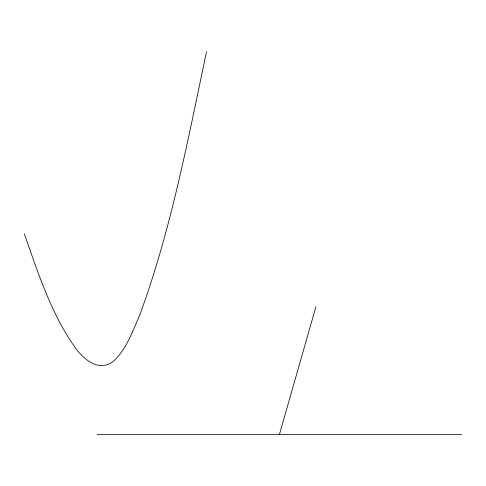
<?xml version="1.0" encoding="UTF-8"?>
<svg xmlns="http://www.w3.org/2000/svg" width="486" height="486" viewBox="0 0 486 486"><rect width="100%" height="100%" fill="white"/><g stroke="black" fill="none" stroke-linecap="round" stroke-linejoin="round"><path stroke-width="0.73" d="M206.55 51.638C187.766 140.351 171.036 230.194 139.549 315.505C132.453 331.385 126.615 349.221 113.359 361.238A73.015 32.653 -90 0 1 108.761 364.063C95.614 369.688 82.997 358.152 75.688 348.322C51.206 314.029 38.254 273.205 24.3 233.888M279.45 434.363L315.9 306.788M97.2 434.363L461.7 434.363"/></g></svg>
